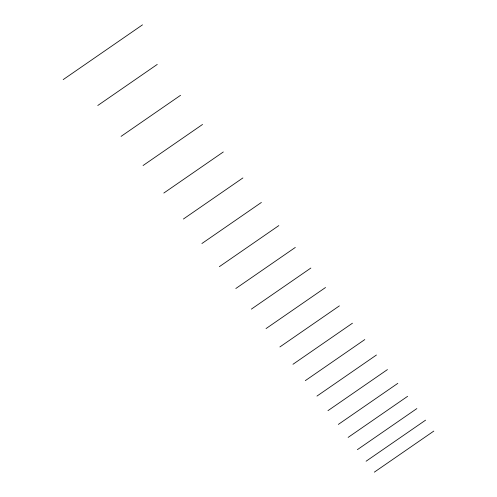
<?xml version="1.0" encoding="UTF-8"?>
<svg xmlns="http://www.w3.org/2000/svg" width="497" height="497" viewBox="0 0 497 497"><rect width="100%" height="100%" fill="white"/><g stroke="black" fill="none" stroke-linecap="round" stroke-linejoin="round"><path stroke-width="0.75" d="M63.181 79.613L142.49 24.85M97.779 105.494L157.257 64.417M121.069 136.377L180.554 95.306M143.061 165.532L202.546 124.455M163.817 193.047L223.302 151.97M183.405 219.022L242.89 177.945M201.894 243.53L261.379 202.459M219.351 266.672L278.829 225.595M235.82 288.508L295.305 247.438M251.37 309.122L310.855 268.051M266.044 328.579L325.529 287.508M279.898 346.943L339.383 305.872M292.975 364.282L352.454 323.205M305.313 380.64L364.798 339.569M316.962 396.084L376.446 355.007M327.958 410.659L387.443 369.588M338.333 424.419L397.817 383.342M348.13 437.403L407.615 396.326M357.374 449.661L416.859 408.584M366.096 461.228L425.581 420.158M374.334 472.15L433.819 431.073"/></g></svg>
